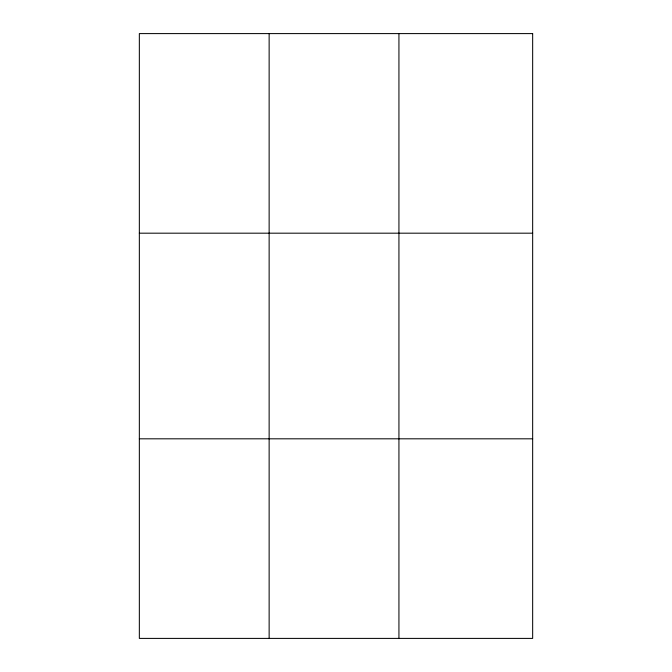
<?xml version="1.0" encoding="UTF-8"?>
<svg xmlns="http://www.w3.org/2000/svg" width="672" height="672" viewBox="0 0 672 672"><rect width="100%" height="100%" fill="white"/><g stroke="black" fill="none" stroke-linecap="round" stroke-linejoin="round"><path stroke-width="1.01" d="M269.136 33.6L269.136 638.4M398.933 33.6L398.933 638.4M139.339 233.184L532.661 233.184M139.339 438.816L532.661 438.816M532.661 33.6L532.661 638.4L139.339 638.4L139.339 33.6L532.661 33.6"/></g></svg>
